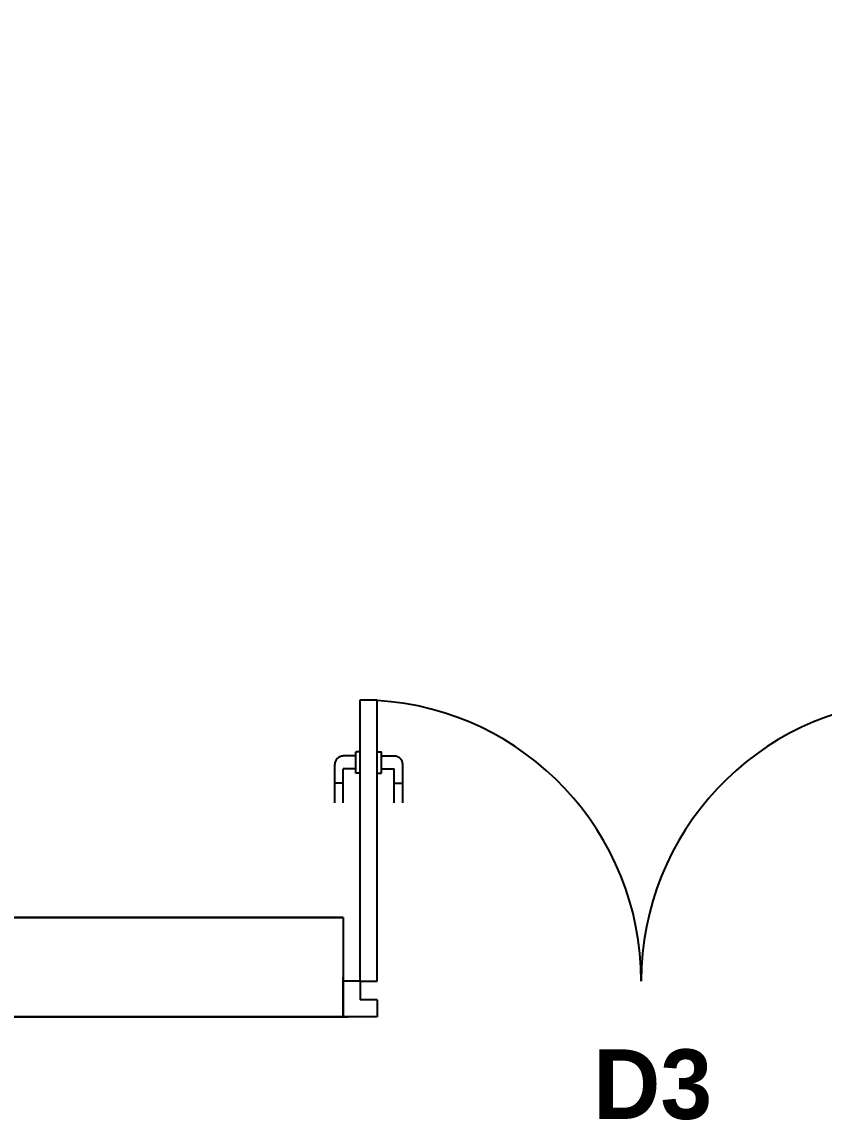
# Model space of a CAD drawing. Header units: inches. Extents: x 484217 to 497210, y -26946 to -21493.
# Drawn here: x 485815.6 to 485906.5, y -23215.4 to -23091.1 of the extents above; entities that cross this region are included whole.
import ezdxf

# ---------------------------------------------------------------- set-up
doc = ezdxf.new("R2010")
doc.units = ezdxf.units.IN
doc.header["$LTSCALE"] = 20
doc.header["$MEASUREMENT"] = 0
doc.linetypes.add('DASHED', pattern=[0.75, 0.5, -0.25])
for name, color, linetype in [('Grass', 90, 'Continuous'), ('I-WALL-FULL', 5, 'Continuous'), ('I-WALL-IN', 3, 'Continuous')]:
    doc.layers.add(name, color=color, linetype=linetype)
doc.layers.add('I-ANNO-TEXT', color=7, linetype='Continuous', lineweight=18)
doc.styles.add('MICRO', font='')
doc.styles.get('MICRO').set_extended_font_data('MicrogrammaSSi', bold=True)

msp = doc.modelspace()

# ---------------------------------------------------------------- hatches: boundary and pattern name
at = {"layer": 'Grass'}
h = msp.add_hatch(dxfattribs=at)
h.set_pattern_fill('AR-SAND', color=256, scale=1.5)
h.set_pattern_definition([(37.5, (-244834.0948, 13368.6762), (-0.094490037, 2.8902356535), [0, -2.28, 0, -2.55, 0, -2.4375]), (7.5, (-244834.095, 13368.676), (2.654665058, 4.233219098), [0, -1.23, 0, -2.055, 0, -0.7875]), (327.5, (-244835.9398, 13368.6762), (4.671212793, 0.00848858), [0, -0.75, 0, -2.7, 0, -3.525]), (317.5, (-244835.94, 13368.676), (4.509189907, 1.316513347), [0, -0.375, 0, -1.77, 0, -2.025])])
edge = h.paths.add_edge_path()
edge.add_arc((486082.71, -23414.36), 464.89, 129.5789, 151.4911, ccw=False)
edge.add_line((485786.51, -23056.05), (485813.27, -23088.42))
edge.add_arc((486082.71, -23414.36), 422.89, 129.5789, 148.352)
edge.add_line((485722.71, -23192.47), (485674.19, -23192.47))
edge = h.paths.add_edge_path()
edge.add_arc((486082.71, -23414.36), 464.89, 28.5089, 50.4211)
edge.add_line((486378.91, -23056.05), (486352.15, -23088.42))
edge.add_arc((486082.71, -23414.36), 422.89, 31.648, 50.4211, ccw=False)
edge.add_line((486442.71, -23192.47), (486491.23, -23192.47))

# ---------------------------------------------------------------- linework, layer by layer
for p, q in [((485853.97, -23199.67, 6.93), (485853.97, -23167.85, 6.93)), ((485855.9, -23199.67, 6.93), (485855.9, -23167.85, 6.93)), ((485853.48, -23174.19, 6.93), (485852.04, -23174.19, 6.93)), ((485853.48, -23176.12, 6.93), (485853.48, -23173.71, 6.93)), ((485853.97, -23173.71, 6.93), (485853.48, -23173.71, 6.93)), ((485855.9, -23173.71, 6.93), (485856.38, -23173.71, 6.93)), ((485856.38, -23176.12, 6.93), (485856.38, -23173.71, 6.93)), ((485856.38, -23174.19, 6.93), (485857.82, -23174.19, 6.93)), ((485851.07, -23179.5, 6.93), (485851.07, -23175.16, 6.93)), ((485858.79, -23179.5, 6.93), (485858.79, -23175.16, 6.93)), ((485853.48, -23175.64, 6.93), (485852.04, -23175.64, 6.93)), ((485852.04, -23179.5, 6.93), (485852.04, -23175.64, 6.93)), ((485853.97, -23176.12, 6.93), (485853.48, -23176.12, 6.93)), ((485855.9, -23176.12, 6.93), (485856.38, -23176.12, 6.93)), ((485856.38, -23175.64, 6.93), (485857.82, -23175.64, 6.93)), ((485857.82, -23179.5, 6.93), (485857.82, -23175.64, 6.93)), ((485852.04, -23177.25, 6.93), (485851.07, -23177.25, 6.93)), ((485857.82, -23177.25, 6.93), (485858.79, -23177.25, 6.93)), ((485348.4, -23192.47), (485852.04, -23192.47, 2.38)), ((485852.04, -23192.47, 6.93), (485674.19, -23192.47, 6.93)), ((485852.04, -23192.47, 6.93), (485852.04, -23203.72, 6.93)), ((485853.97, -23199.67, 6.93), (485852.04, -23199.67, 6.93)), ((485853.97, -23199.67, 6.93), (485855.9, -23199.67, 6.93)), ((485853.97, -23199.67, 6.93), (485853.97, -23201.79, 6.93)), ((485853.97, -23199.67, 6.93), (485853.97, -23201.79, 6.93)), ((485855.9, -23201.79, 6.93), (485853.97, -23201.79, 6.93)), ((485855.9, -23201.79, 6.93), (485855.9, -23203.72, 6.93)), ((485348.4, -23203.72, 6.93), (485852.04, -23203.72, 6.93)), ((485852.04, -23203.72, 6.93), (485852.58, -23203.72, 6.93)), ((485855.9, -23203.72, 6.93), (485852.04, -23203.72, 6.93))]:
    msp.add_line(p, q)
at = {"elevation": 6.93}
msp.add_lwpolyline([(485853.97, -23167.85), (485855.9, -23167.85)], dxfattribs=at)
for centre, radius, start, end in [((486082.71, -23414.36, 6.93), 464.89, 28.5088, 123.6525), ((486082.71, -23414.36, 6.93), 422.89, 31.648, 148.352), ((485852.04, -23175.16, 6.93), 0.964, 90, 180), ((485857.82, -23175.16, 6.93), 0.964, 0, 90)]:
    msp.add_arc(centre, radius, start, end)
at = {"linetype": 'DASHED', "ltscale": 50}
for centre, start, end in [((485853.97, -23199.67, 6.93), 0, 86.5254), ((485917.61, -23199.67, 6.93), 93.4746, 180)]:
    msp.add_arc(centre, 31.82, start, end, dxfattribs=at)
at = {"layer": 'I-WALL-FULL'}
for p, q in [((485852.04, -23192.47, 6.93), (485485.02, -23192.47, 6.93)), ((485852.04, -23192.47, 6.93), (485742.79, -23192.47, 6.93)), ((485855.9, -23203.72, 6.93), (485348.4, -23203.72, 6.93))]:
    msp.add_line(p, q, dxfattribs=at)
at = {"layer": 'I-WALL-IN'}
msp.add_line((485852.04, -23203.72, 6.93), (485852.04, -23199.22, 6.93), dxfattribs=at)

# ---------------------------------------------------------------- texts
at = {"layer": 'I-ANNO-TEXT', "insert": (485880.36, -23207.41, 6.93), "char_height": 7.875, "attachment_point": 1, "style": 'MICRO'}
msp.add_mtext_dynamic_manual_height_columns('{\\fBahnschrift Light|b1|i0|c0|p34;D3}', width=7.4099, gutter_width=1.5, heights=[0], dxfattribs=at)

doc.saveas('drawing.dxf')
